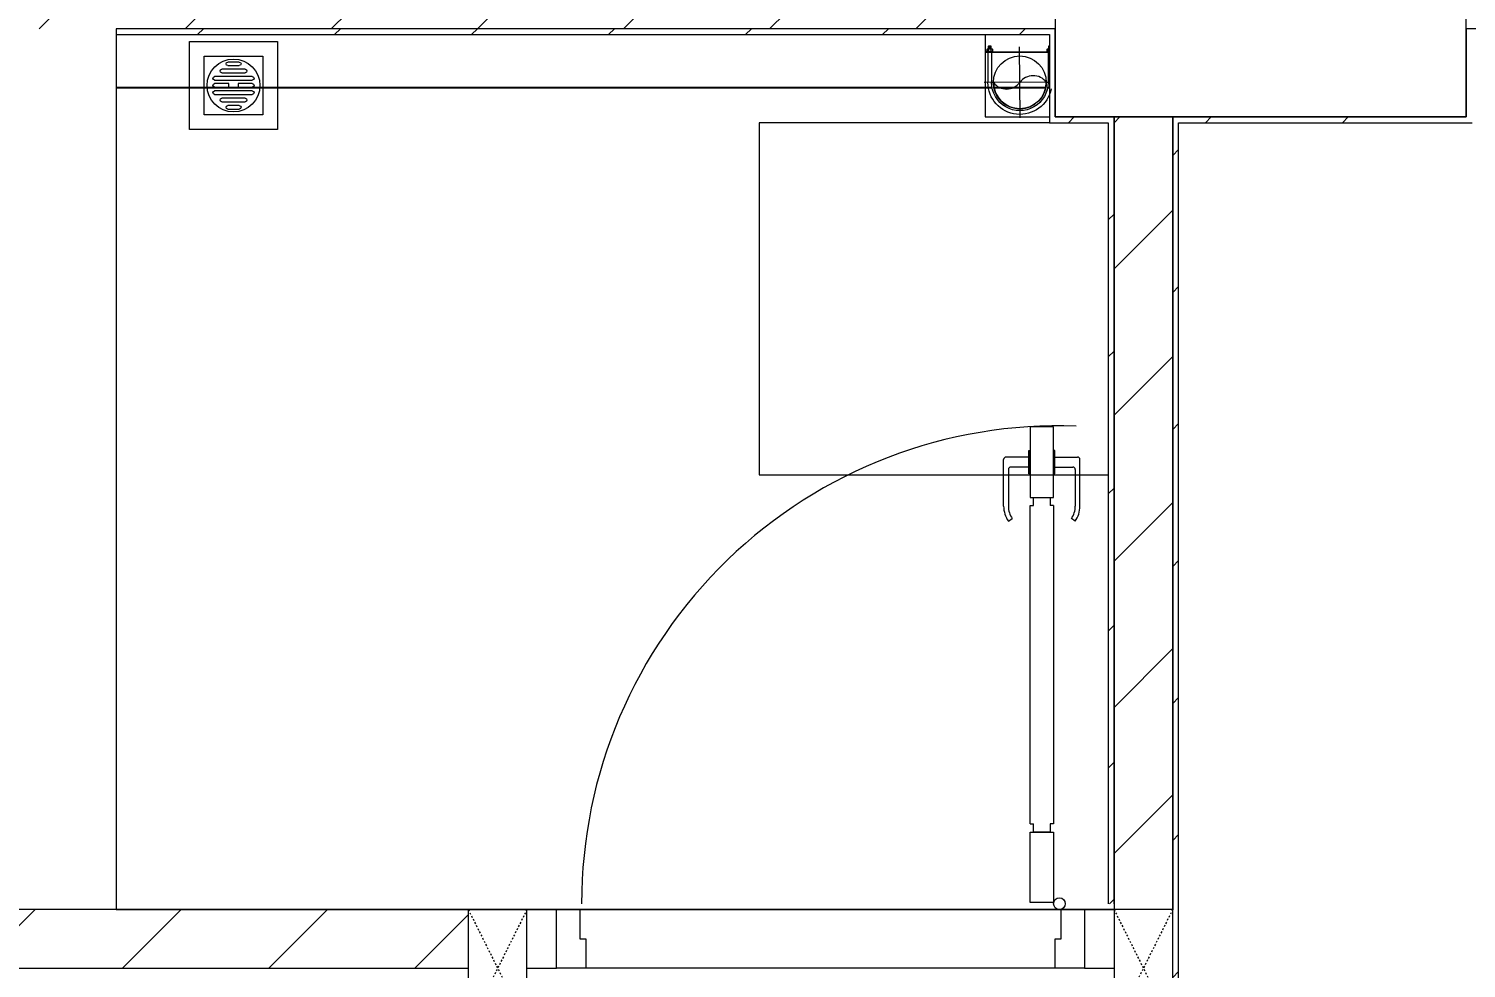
# Model space of a CAD drawing. Header units: millimetres. Extents: x 5357 to 201988, y -16345 to 109895.
# Drawn here: x 36204 to 38653, y 76437 to 78037 of the extents above; entities that cross this region are included whole.
import ezdxf

# ---------------------------------------------------------------- set-up
doc = ezdxf.new("R2010")
doc.units = ezdxf.units.MM
doc.linetypes.add('Dash', pattern=[6, 3, -3])
doc.linetypes.add('IMPORT-CENTER _3_', pattern=[10.16, 6.35, -1.27, 1.27, -1.27])
for name, color, linetype, lineweight in [('0-1', 7, 'Continuous', 5), ('A-ANNO-DIMS', 211, 'Continuous', 9), ('A-ANNO-DIMS-220', 211, 'Continuous', 9), ('A-CLNG', 13, 'Continuous', 9), ('A-DETL-GENF-1', 53, 'Continuous', 9), ('A-DOOR-1', 53, 'Continuous', 9), ('A-FLOR-1', 10, 'Continuous', 9), ('A-GLAZ', 151, 'Continuous', 9), ('A-WALL-1', 9, 'Continuous', 18), ('A-WALL-2', 53, 'Continuous', 9), ('A-WALL-PATT-1', 10, 'Continuous', 9), ('A-WALL-PATT-2', 53, 'Continuous', 9), ('A-WALL-PATT-3', 111, 'Continuous', 9), ('G-IMPT', 8, 'Continuous', 9), ('G-IMPT-1', 254, 'Continuous', 9), ('G-IMPT-2', 8, 'IMPORT-CENTER _3_', 9), ('I-FURN-1', 53, 'Continuous', 9), ('I-WALL-1', 9, 'Continuous', 18), ('L-SITE-WALL-1', 10, 'Continuous', 9), ('M-EQPM', 50, 'Continuous', 9), ('S-COLS-2', 9, 'Continuous', 18), ('S-COLS-4', 53, 'Continuous', 9), ('S-COLS-HDLN-1', 53, 'Dash', 9)]:
    doc.layers.add(name, color=color, linetype=linetype, lineweight=lineweight)
doc.styles.add('Arial_4', font='arial_0.ttf', dxfattribs={"width": 0.9, "height": 660})
doc.styles.add('UTM Avo', font='UTM Avo.ttf', dxfattribs={"width": 0.9, "height": 660})
doc.dimstyles.new('1_Dim_chi_tiet_khu_đất_2', dxfattribs={"dimscale": 304.8, "dimtxt": 673.371204, "dimasz": 0.866142, "dimexe": 0.721785, "dimexo": 0.0625, "dimgap": 0.072178, "dimtad": 1, "dimdec": 0, "dimrnd": 5, "dimzin": 0, "dimdsep": 46, "dimtxsty": 'Arial_4', "dimblk1": 'OBLIQUE', "dimblk2": 'OBLIQUE', "dimsah": 1, "dimcen": 0.09, "dimdle": 0.721785, "dimazin": 0, "dimtfac": 1, "dimtdec": 4, "dimtix": 1, "dimtmove": 0, "dimatfit": 3, "dimfxl": 2.165354, "dimfxlon": 1, "dimtvp": 1, "dimtolj": 1, "dimtzin": 0, "dimarcsym": 2})
doc.dimstyles.new('Arrow_-_2_5mm_Arial_DIM_KHU_DAT', dxfattribs={"dimscale": 304.8, "dimtxt": 659.538626, "dimasz": 2.165354, "dimexe": 1.732283, "dimexo": 0, "dimgap": 0.360892, "dimtad": 1, "dimjust": 3, "dimdec": 0, "dimzin": 0, "dimdsep": 46, "dimtxsty": 'UTM Avo', "dimsah": 1, "dimcen": 0.09, "dimazin": 0, "dimtfac": 1, "dimtdec": 4, "dimtix": 1, "dimtmove": 0, "dimatfit": 2, "dimfxl": 1, "dimtvp": 1, "dimtfill": 1, "dimtolj": 1, "dimtzin": 0, "dimarcsym": 2})
pattern_1 = [(45, (0, 0), (-124.4508, 124.4508), [])]
pattern_2 = [(45, (0, 0), (-116.67262, 116.67262), [])]

# ---------------------------------------------------------------- blocks, each defined once
blk = doc.blocks.new('NCV_TKTC_KET CAU_rvt-1-TKCS_MB SÂN ĐƯỜNG NỘI BỘ')
at = {"layer": 'A-FLOR-1'}
for p, q in [((36352.6, 76536.9), (36952.6, 76536.9)), ((36952.6, 76536.9), (36352.6, 76536.9)), ((36352.6, 76536.9), (36952.6, 76536.9)), ((36952.6, 76536.9), (37052.6, 76536.9)), ((37052.6, 76536.9), (36952.6, 76536.9)), ((36952.6, 76536.9), (37052.6, 76536.9)), ((37052.6, 76536.9), (37102.6, 76536.9)), ((37102.6, 76536.9), (37052.6, 76536.9)), ((37052.6, 76536.9), (37102.6, 76536.9)), ((37102.6, 76536.9), (37142.6, 76536.9)), ((37142.6, 76536.9), (37102.6, 76536.9)), ((37102.6, 76536.9), (37142.6, 76536.9)), ((37142.6, 76536.9), (37962.6, 76536.9)), ((37962.6, 76536.9), (37142.6, 76536.9)), ((37142.6, 76536.9), (37962.6, 76536.9)), ((37962.6, 76536.9), (38002.6, 76536.9)), ((38002.6, 76536.9), (37962.6, 76536.9)), ((37962.6, 76536.9), (38002.6, 76536.9)), ((38002.6, 76536.9), (38052.6, 76536.9)), ((38052.6, 76536.9), (38002.6, 76536.9)), ((38002.6, 76536.9), (38052.6, 76536.9))]:
    blk.add_line(p, q, dxfattribs=at)
at = {"layer": 'L-SITE-WALL-1'}
for p, q in [((37845.2, 77936.9), (36352.6, 77936.9)), ((37936, 77936.9), (37848.3, 77936.9)), ((37942.6, 77936.9), (37939.2, 77936.9))]:
    blk.add_line(p, q, dxfattribs=at)
at = {"layer": 'S-COLS-2'}
for p, q in [((37952.6, 78236.9), (37952.6, 77886.9)), ((38652.6, 77886.9), (38652.6, 78036.9)), ((37952.6, 77886.9), (38652.6, 77886.9))]:
    blk.add_line(p, q, dxfattribs=at)
blk = doc.blocks.new('MAY GIAT - MAY GIAT_dwg-V175-TKCS_MB SÂN ĐƯỜNG NỘI BỘ')
at = {"layer": 'G-IMPT-1'}
blk.add_line((5, 596.6), (5, 2.3), dxfattribs=at)
at = {"layer": 'G-IMPT-1', "flags": 128}
blk.add_lwpolyline([(605, 102.3), (605, 596.6), (5, 596.6)], dxfattribs=at)
blk = doc.blocks.new('MAY GIAT - MAY GIAT-V176-TKCS_MB SÂN ĐƯỜNG NỘI BỘ')
at = {"layer": 'I-FURN-1'}
for p, q in [((5, 596.6), (5, 2.3)), ((605, 596.6), (5, 596.6)), ((605, 102.3), (605, 596.6))]:
    blk.add_line(p, q, dxfattribs=at)
blk.add_blockref('MAY GIAT - MAY GIAT_dwg-V175-TKCS_MB SÂN ĐƯỜNG NỘI BỘ', (0, 0))
blk = doc.blocks.new('G1_SOF - BO TRU - 100x200-V179-TKCS_MB SÂN ĐƯỜNG NỘI BỘ')
at = {"layer": 'S-COLS-2'}
for p, q in [((50, 100), (-50, 100)), ((-50, 100), (-50, -100)), ((50, -100), (50, 100))]:
    blk.add_line(p, q, dxfattribs=at)
at = {"layer": 'S-COLS-HDLN-1'}
for p, q in [((50, 100), (-50, -100)), ((-50, 100), (50, -100))]:
    blk.add_line(p, q, dxfattribs=at)
blk = doc.blocks.new('DOOR_CW_01 CANH MO-PANEL KINH - DIG_01-900x2200-CỬA NHÔM KÍNH-400860-TKCS_MB SÂN ĐƯỜNG NỘI BỘ')
at = {"layer": 'A-DETL-GENF-1'}
for p, q in [((-397, -182), (-397, -62)), ((-397, -62), (-357, -62)), ((-357, -62), (-357, -182)), ((-357, -182), (-397, -182)), ((-391, -196), (-391, -182)), ((-391, -182), (-363, -182)), ((-363, -182), (-363, -196)), ((-397, -196), (-391, -196)), ((-397, -738), (-397, -196)), ((-357, -196), (-363, -196)), ((-357, -196), (-357, -738)), ((-433.9, -711.2), (-427.3, -715.8)), ((-320.1, -711.2), (-326.7, -715.8)), ((-442, -737), (-442, -816.5)), ((-434, -799.5), (-434, -737)), ((-397, -738), (-391, -738)), ((-357, -752), (-397, -752)), ((-397, -752), (-397, -872)), ((-391, -752), (-391, -738)), ((-363, -752), (-391, -752)), ((-357, -738), (-363, -738)), ((-363, -738), (-363, -752)), ((-357, -872), (-357, -752)), ((-320, -799.5), (-320, -737)), ((-312, -737), (-312, -816.5)), ((-399, -803.5), (-430, -803.5)), ((-399, -792.2), (-399, -831.8)), ((-397, -792.2), (-399, -792.2)), ((-397, -792.2), (-397, -831.8)), ((-357, -792.2), (-357, -831.8)), ((-357, -792.2), (-355, -792.2)), ((-355, -792.2), (-355, -831.8)), ((-355, -803.5), (-324, -803.5)), ((-399, -820.5), (-438, -820.5)), ((-399, -831.8), (-397, -831.8)), ((-355, -831.8), (-357, -831.8)), ((-355, -820.5), (-316, -820.5)), ((-397, -872), (-357, -872))]:
    blk.add_line(p, q, dxfattribs=at)
blk.add_circle((-407, -60), 10, dxfattribs=at)
for centre, radius, start, end in [((-407, -60), 814, 268, 0), ((-397, -737), 45, 145, 180), ((-397, -737), 37, 145, 180), ((-357, -737), 37, 0, 35), ((-357, -737), 45, 360, 35), ((-430, -799.5), 4, 180, 270), ((-324, -799.5), 4, 270, 0), ((-438, -816.5), 4, 180, 270), ((-316, -816.5), 4, 270, 0)]:
    blk.add_arc(centre, radius, start, end, dxfattribs=at)
at = {"layer": 'A-DOOR-1'}
for p, q in [((-450, -50), (-450, 50)), ((-450, 50), (-400, 50)), ((-400, 50), (-400, 0)), ((400, 0), (400, 50)), ((400, 50), (450, 50)), ((450, 50), (450, -50)), ((-410, 0), (-410, -50)), ((-400, 0), (-410, 0)), ((410, 0), (400, 0)), ((410, -50), (410, 0)), ((-410, -50), (-450, -50)), ((-407, -50), (-382, -50)), ((450, -50), (410, -50))]:
    blk.add_line(p, q, dxfattribs=at)
blk = doc.blocks.new('G1_SOF - BO TRU - 100x200-V106-TKCS_MB SÂN ĐƯỜNG NỘI BỘ')
at = {"layer": 'S-COLS-2'}
for p, q in [((50, 100), (-50, 100)), ((-50, 100), (-50, -100)), ((50, -100), (50, 100)), ((-50, -100), (50, -100))]:
    blk.add_line(p, q, dxfattribs=at)
at = {"layer": 'S-COLS-HDLN-1'}
for p, q in [((50, 100), (-50, -100)), ((-50, 100), (50, -100))]:
    blk.add_line(p, q, dxfattribs=at)
blk = doc.blocks.new('NCV_TKTC_TANG 1_rvt-1-TKCS_MB SÂN ĐƯỜNG NỘI BỘ')
at = {"layer": 'A-WALL-PATT-1'}
h = blk.add_hatch(dxfattribs=at)
h.set_pattern_fill('FP_1', color=256, style=0, pattern_type=2)
h.set_pattern_definition(pattern_1)
h.paths.add_polyline_path([(38052.6, 76536.9), (38152.6, 76536.9), (38152.6, 77886.9), (38052.6, 77886.9), (38052.6, 76536.9)])
h = blk.add_hatch(dxfattribs=at)
h.set_pattern_fill('FP_1', color=256, style=0, pattern_type=2)
h.set_pattern_definition(pattern_1)
h.paths.add_polyline_path([(36828.6, 76436.9), (36952.6, 76436.9), (36952.6, 76536.9), (33857.6, 76536.9), (33857.6, 76436.9), (36352.6, 76436.9)])
h = blk.add_hatch(dxfattribs=at)
h.set_pattern_fill('FP_1', color=256, style=0, pattern_type=2)
h.set_pattern_definition(pattern_1)
h.paths.add_polyline_path([(38002.6, 76436.9), (38052.6, 76436.9), (38051.8, 76536.9), (38002.6, 76536.9), (38002.6, 76486.9)])
h.paths.add_polyline_path([(37052.6, 76436.9), (37102.6, 76436.9), (37102.6, 76536.9), (37052.6, 76536.9)])
at = {"layer": 'A-WALL-PATT-2'}
h = blk.add_hatch(dxfattribs=at)
h.set_pattern_fill('FP_2', color=256, style=0, pattern_type=2)
h.set_pattern_definition(pattern_2)
h.paths.add_polyline_path([(36352.6, 78026.9), (37952.6, 78026.9), (37952.6, 78036.9), (36352.6, 78036.9)])
h = blk.add_hatch(dxfattribs=at)
h.set_pattern_fill('FP_2', color=256, style=0, pattern_type=2)
h.set_pattern_definition(pattern_2)
h.paths.add_polyline_path([(37952.6, 77876.9), (38042.6, 77876.9), (38042.5, 77886.9), (37942.6, 77886.9), (37942.6, 77876.9), (37952.6, 77876.9)])
h = blk.add_hatch(dxfattribs=at)
h.set_pattern_fill('FP_2', color=256, style=0, pattern_type=2)
h.set_pattern_definition(pattern_2)
h.paths.add_polyline_path([(38042.6, 76546.9), (38052.6, 76546.9), (38052.6, 77886.9), (38042.6, 77886.9), (38042.6, 76671.9)])
h = blk.add_hatch(dxfattribs=at)
h.set_pattern_fill('FP_2', color=256, style=0, pattern_type=2)
h.set_pattern_definition(pattern_2)
h.paths.add_polyline_path([(38650.7, 77876.9), (38652.6, 77876.9), (38652.6, 77886.9), (38152.6, 77886.9), (38152.6, 77876.9), (38481.9, 77876.9)])
h = blk.add_hatch(dxfattribs=at)
h.set_pattern_fill('FP_2', color=256, style=0, pattern_type=2)
h.set_pattern_definition(pattern_2)
h.paths.add_polyline_path([(38162.6, 75346.9), (38162.6, 75437), (38152.6, 75437), (38154.5, 75346.9), (38157.6, 75346.9)])
h.paths.add_polyline_path([(38152.6, 76337), (38162.6, 76337), (38162.6, 77876.9), (38152.6, 77876.9), (38152.6, 76362.9)])
at = {"layer": 'A-WALL-1'}
for p, q in [((38152.6, 77886.9), (38052.6, 77886.9)), ((38152.6, 77876.9), (38152.6, 77886.9)), ((36952.6, 76536.9), (33857.6, 76536.9)), ((38052.6, 76546.9), (38052.6, 76536.9)), ((33857.6, 76436.9), (36952.6, 76436.9)), ((37052.6, 76436.9), (37062.6, 76436.9)), ((38042.6, 76436.9), (38052.6, 76436.9))]:
    blk.add_line(p, q, dxfattribs=at)
at = {"layer": 'A-WALL-2'}
for p, q in [((36352.6, 78026.9), (36352.6, 76536.9)), ((38052.6, 76546.9), (38052.6, 77886.9)), ((38052.6, 77886.9), (38052.6, 76546.9)), ((38152.6, 77876.9), (38152.6, 76536.9)), ((38152.6, 76536.9), (38152.6, 77876.9)), ((37102.6, 76536.9), (37052.6, 76536.9)), ((37142.6, 76536.9), (37962.6, 76536.9)), ((38052.6, 76536.9), (38002.6, 76536.9)), ((37062.6, 76436.9), (37102.6, 76436.9)), ((37952.6, 76436.9), (37152.6, 76436.9)), ((38002.6, 76436.9), (38042.6, 76436.9))]:
    blk.add_line(p, q, dxfattribs=at)
at = {"layer": 'I-WALL-1'}
for p, q in [((37952.6, 78036.9), (36352.6, 78036.9)), ((36352.6, 78036.9), (36352.6, 78026.9)), ((36352.6, 78026.9), (37942.6, 78026.9)), ((37942.6, 78026.9), (37942.6, 77886.9)), ((37952.6, 78026.9), (37952.6, 78036.9)), ((37952.6, 77886.9), (37952.6, 78026.9)), ((38652.6, 78036.9), (38652.6, 78026.9)), ((38652.6, 78026.9), (38652.6, 77886.9)), ((37942.6, 77886.9), (37942.6, 77876.9)), ((37942.6, 77876.9), (38042.6, 77876.9)), ((38042.6, 77886.9), (37952.6, 77886.9)), ((38052.6, 77886.9), (38042.6, 77886.9)), ((38042.6, 77876.9), (38042.6, 76546.9)), ((38652.6, 77886.9), (38152.6, 77886.9)), ((38152.6, 77886.9), (38152.6, 77876.9)), ((38162.6, 77876.9), (38652.6, 77876.9)), ((38162.6, 76337), (38162.6, 77876.9)), ((38652.6, 77876.9), (38662.6, 77876.9))]:
    blk.add_line(p, q, dxfattribs=at)
at = {"layer": 'A-DOOR-1', "rotation": 180}
blk.add_blockref('DOOR_CW_01 CANH MO-PANEL KINH - DIG_01-900x2200-CỬA NHÔM KÍNH-400860-TKCS_MB SÂN ĐƯỜNG NỘI BỘ', (37552.6, 76486.9), dxfattribs=at)
at = {"layer": 'I-FURN-1', "rotation": 89.99999999999902}
blk.add_blockref('MAY GIAT - MAY GIAT-V176-TKCS_MB SÂN ĐƯỜNG NỘI BỘ', (38044.8, 77272), dxfattribs=at)
at = {"layer": 'S-COLS-4'}
for name, p in [('G1_SOF - BO TRU - 100x200-V106-TKCS_MB SÂN ĐƯỜNG NỘI BỘ', (37002.6, 76436.9)), ('G1_SOF - BO TRU - 100x200-V179-TKCS_MB SÂN ĐƯỜNG NỘI BỘ', (38102.6, 76436.9))]:
    blk.add_blockref(name, p, dxfattribs=at)
blk = doc.blocks.new('1_FAMILY RVT - W01-WxH 1400x1400xmm-411185-TKCS_MB SÂN ĐƯỜNG NỘI BỘ')
at = {"layer": 'A-GLAZ'}
for p, q in [((-700, 103.81), (700, 103.81)), ((-700, -96.19), (-700, 103.81)), ((700, 103.81), (700, -96.19)), ((-700, -7.29), (-680.95, -7.29)), ((-680.95, -7.29), (-22.225, -7.29)), ((-680.95, -96.19), (-680.95, -7.29)), ((-22.225, -7.29), (22.225, -7.29)), ((-22.225, -7.29), (-22.225, -96.19)), ((22.225, -7.29), (636.5, -7.29)), ((22.225, -96.19), (22.225, -7.29)), ((636.5, -7.29), (700, -7.29)), ((636.5, -51.74), (636.5, -7.29)), ((680.95, -96.19), (680.95, -7.29)), ((22.225, -29.515), (636.5, -29.515)), ((-636.5, -51.74), (-680.95, -51.74)), ((-636.5, -96.19), (-636.5, -51.74)), ((22.225, -51.74), (-22.225, -51.74)), ((680.95, -51.74), (636.5, -51.74)), ((700, -96.19), (-700, -96.19)), ((-700, -96.19), (-636.5, -96.19)), ((-636.5, -73.965), (-22.225, -73.965)), ((-636.5, -96.19), (-22.225, -96.19)), ((-22.225, -96.19), (22.225, -96.19)), ((22.225, -96.19), (680.95, -96.19)), ((680.95, -96.19), (700, -96.19)), ((248.4, -172.39), (299.2, -146.99)), ((248.4, -172.39), (299.2, -197.79)), ((248.4, -172.39), (451.6, -172.39))]:
    blk.add_line(p, q, dxfattribs=at)
blk = doc.blocks.new('TKTC_XREF_251221_MB TANG 1 - TKTC_XREF_260130_MB TANG 1_dwg_CUM U_DN100-V324-TKCS_MB SÂN ĐƯỜNG NỘI BỘ')
at = {"layer": 'G-IMPT'}
for p, q in [((-79.1, 66.6), (-79.1, 63.4)), ((-76.6, 66.6), (-76.6, 63.4)), ((-74.6, 66.6), (-74.6, 63.4)), ((-72.7, 69.3), (-72.7, 60.7)), ((-66.9, 67.9), (-71.7, 67.9)), ((-66.9, 62.1), (-71.7, 62.1)), ((-65, 69), (0, 69)), ((-72.7, -62.4), (-78.1, -62.4)), ((-66.9, -62.1), (-71.7, -62.1))]:
    blk.add_line(p, q, dxfattribs=at)
at = {"layer": 'G-IMPT', "flags": 128}
for points in [[(-72.7, 67.6), (-78.1, 67.6), (-78.1, 62.4), (-72.7, 62.4)], [(-71.7, 59.2), (-66.9, 59.2), (-66.9, 70.8), (-71.7, 70.8)], [(-66.9, 70.8), (-66.9, 72.7), (-65, 72.7), (-65, 57.3), (-66.9, 57.3), (-66.9, 59.2)], [(-65, 61), (0, 61), (0, 57)], [(-66.9, -63.8), (-66.9, -59.2), (-71.7, -59.2)], [(-66.9, -59.2), (-66.9, -57.3), (-65, -57.3), (-65, -63.8)], [(-65, -61), (0, -61), (0, -57)]]:
    blk.add_lwpolyline(points, dxfattribs=at)
at = {"layer": 'G-IMPT'}
for centre, radius, start, end in [((-78.1, 66.6), 0.96, 90, 180), ((-78.1, 63.4), 0.96, 180, 270), ((-71.1, 69.3), 1.56, 112.6199, 247.3801), ((-67.9, 65), 4.8, 143.1301, 216.8699), ((-71.1, 60.7), 1.56, 112.6199, 247.3801), ((0, 0), 69, 281.5361, 90), ((0, 0), 61, 270, 90), ((0, 0), 57, 270, 90), ((-71.1, -60.7), 1.56, 112.6199, 247.3801), ((-78.1, -63.4), 0.96, 90, 180)]:
    blk.add_arc(centre, radius, start, end, dxfattribs=at)
blk = doc.blocks.new('TKTC_XREF_251221_MB TANG 1 - TKTC_XREF_260130_MB TANG 1_dwg_$cc-V325-TKCS_MB SÂN ĐƯỜNG NỘI BỘ')
at = {"layer": 'G-IMPT'}
blk.add_circle((0, 0), 0.5, dxfattribs=at)
for centre, radius, start, end in [((0, 0), 0.5, 90, 270), ((0.188, 0.25), 0.313, 126.8699, 233.1301), ((-0.188, -0.25), 0.313, 306.8699, 53.1301)]:
    blk.add_arc(centre, radius, start, end, dxfattribs=at)
at = {"layer": 'G-IMPT-2'}
for p, q in [((0, -0.56), (0, 0.673)), ((-0.673, 0), (0.673, 0))]:
    blk.add_line(p, q, dxfattribs=at)
blk = doc.blocks.new('TKTC_XREF_251221_MB TANG 1 - TKTC_XREF_260130_MB TANG 1_dwg_THU NUOC - THU NUOC-444531-TKCS_MB TẦNG 1-4202124-TKCS_MB SÂN ĐƯỜNG NỘI BỘ')
at = {"layer": 'M-EQPM'}
for p, q in [((-1.1, 35.6), (18.5, 35.6)), ((18.5, 29.6), (-1.1, 29.6)), ((-23.3, 10.8), (40.9, 10.8)), ((40.9, 4.8), (-23.3, 4.8)), ((-11, 23.3), (28.5, 23.3)), ((28.5, 17.3), (-11, 17.3)), ((-23.3, -13.6), (40.9, -13.6)), ((40.9, -19.6), (-23.3, -19.6)), ((-11, -26.1), (28.5, -26.1)), ((28.5, -32.1), (-11, -32.1)), ((-1.1, -38.5), (18.5, -38.5)), ((18.5, -44.5), (-1.1, -44.5))]:
    blk.add_line(p, q, dxfattribs=at)
at = {"layer": 'M-EQPM', "flags": 128}
for points in [[(83.7, -79.4), (83.7, 70.6), (-66.3, 70.6), (-66.3, -79.4)], [(58.7, -54.4), (58.7, 45.6), (-41.3, 45.6), (-41.3, -54.4)]]:
    blk.add_lwpolyline(points, close=True, dxfattribs=at)
for points in [[(-23.3, -1.2), (0.7, -1.2), (0.7, -7.2), (-23.3, -7.2)], [(40.9, -7.2), (16.7, -7.2), (16.7, -1.2), (40.9, -1.2)]]:
    blk.add_lwpolyline(points, dxfattribs=at)
at = {"layer": 'M-EQPM'}
for centre, radius, start, end in [((8.7, -4.4), 45, 360, 180), ((8.7, -4.4), 45, 360, 180), ((-1.1, 32.6), 3, 90, 270), ((18.5, 32.6), 3, 270, 90), ((-23.3, 7.8), 3, 90, 270), ((-11, 20.3), 3, 90, 270), ((28.5, 20.3), 3, 270, 90), ((40.9, 7.8), 3, 270, 90), ((8.7, -4.4), 45, 180, 360), ((8.7, -4.4), 45, 180, 360), ((-23.3, -4.2), 3, 90, 270), ((-23.3, -16.6), 3, 90, 270), ((40.9, -4.2), 3, 270, 90), ((40.9, -16.6), 3, 270, 90), ((-11, -29.1), 3, 90, 270), ((-1.1, -41.5), 3, 90, 270), ((18.5, -41.5), 3, 270, 90), ((28.5, -29.1), 3, 270, 90)]:
    blk.add_arc(centre, radius, start, end, dxfattribs=at)
blk = doc.blocks.new('TKTC_XREF_251221_MB TANG 1 - TKTC_XREF_260130_MB TANG 1_dwg-4202109-TKCS_MB SÂN ĐƯỜNG NỘI BỘ')
at = {"layer": 'G-IMPT'}
for p, q in [((-165318.8, -323319.7), (-165318.8, -323349.7)), ((-165318.8, -323349.7), (-165209.1, -323349.7)), ((-165318.8, -323459.7), (-165209.1, -323459.7))]:
    blk.add_line(p, q, dxfattribs=at)
at = {"layer": 'G-IMPT', "flags": 128}
blk.add_lwpolyline([(-165209.1, -323349.7), (-165318.8, -323349.7), (-165318.8, -323459.7)], dxfattribs=at)
at = {"extrusion": (0, 0, -1), "zscale": -1}
blk.add_blockref('TKTC_XREF_251221_MB TANG 1 - TKTC_XREF_260130_MB TANG 1_dwg_THU NUOC - THU NUOC-444531-TKCS_MB TẦNG 1-4202124-TKCS_MB SÂN ĐƯỜNG NỘI BỘ', (166590.3, -323401.9), dxfattribs=at)
at = {"xscale": 90.00000000005122, "yscale": 90.00000000005122, "zscale": 90.00000000005122, "rotation": 90.37402677993775}
blk.add_blockref('TKTC_XREF_251221_MB TANG 1 - TKTC_XREF_260130_MB TANG 1_dwg_$cc-V325-TKCS_MB SÂN ĐƯỜNG NỘI BỘ', (-165259.5, -323401), dxfattribs=at)
at = {"extrusion": (0, 0, -1), "xscale": 0.7894736842105242, "yscale": 0.7894736842105242, "zscale": -0.7894736842105242, "rotation": 269.9999999984439}
blk.add_blockref('TKTC_XREF_251221_MB TANG 1 - TKTC_XREF_260130_MB TANG 1_dwg_CUM U_DN100-V324-TKCS_MB SÂN ĐƯỜNG NỘI BỘ', (165259.5, -323401), dxfattribs=at)
blk = doc.blocks.new('TKTC_XREF_251221_MB TANG 1 - TKTC_XREF_251221_MB TANG 1-2038492-TKCS_MB SÂN ĐƯỜNG NỘI BỘ')
blk.add_blockref('TKTC_XREF_251221_MB TANG 1 - TKTC_XREF_260130_MB TANG 1_dwg-4202109-TKCS_MB SÂN ĐƯỜNG NỘI BỘ', (169499.1, 384109.7))
blk = doc.blocks.new('DIMBLOCK6-TKCS_MB SÂN ĐƯỜNG NỘI BỘ')
at = {"layer": 'A-ANNO-DIMS-220', "lineweight": 25}
blk.add_hatch(color=256, dxfattribs=at).paths.add_polyline_path([(32928.6, 78199.6), (33257.8, 77615.8), (33437.6, 77763.6)])
at = {"layer": 'A-ANNO-DIMS-220'}
for p, q in [((36103.5, 74336.9), (32928.6, 78199.6)), ((36151.9, 74832.4), (36055.1, 73841.5)), ((35608.1, 74385.4), (36598.9, 74288.5))]:
    blk.add_line(p, q, dxfattribs=at)
at = {"layer": 'A-ANNO-DIMS-220', "lineweight": 25}
for p, q in [((32928.6, 78199.6), (33257.8, 77615.8)), ((33437.6, 77763.6), (32928.6, 78199.6)), ((33257.8, 77615.8), (33437.6, 77763.6))]:
    blk.add_line(p, q, dxfattribs=at)
at = {"layer": 'A-ANNO-DIMS-220'}
blk.add_arc((36103.5, 74336.9), 5000, 123.3676, 135.4684, dxfattribs=at)
at = {"layer": 'A-ANNO-DIMS-220', "color": 0, "insert": (34669.1, 77564), "char_height": 660, "width": 2169.149, "attachment_point": 1, "rotation": 309.418, "line_spacing_factor": 1.110334, "style": 'UTM Avo', "bg_fill": 3, "box_fill_scale": 1.25, "bg_fill_color": 256, "bg_fill_true_color": 13158600, "bg_fill_transparency": 0}
blk.add_mtext('5000', dxfattribs=at)
blk = doc.blocks.new('DIMBLOCK39-TKCS_MB SÂN ĐƯỜNG NỘI BỘ')
at = {"layer": 'A-ANNO-DIMS-220'}
for p, q in [((39171.6, 17016.9), (39171.6, 78456.9)), ((38511.6, 78236.9), (39391.6, 78236.9)), ((39171.6, 78236.9), (38511.6, 78236.9)), ((38511.6, 17236.9), (39391.6, 17236.9)), ((39171.6, 17236.9), (38511.6, 17236.9))]:
    blk.add_line(p, q, dxfattribs=at)
at = {"layer": 'A-ANNO-DIMS-220', "lineweight": 25}
for p, q in [((39171.6, 78236.9), (39039.6, 78368.9)), ((39171.6, 78236.9), (39303.6, 78104.9)), ((39171.6, 17236.9), (39039.6, 17368.9)), ((39171.6, 17236.9), (39303.6, 17104.9))]:
    blk.add_line(p, q, dxfattribs=at)
at = {"layer": 'A-ANNO-DIMS-220', "color": 0, "insert": (38292.8, 46597.4), "char_height": 660, "width": 2734.923, "attachment_point": 1, "rotation": 90, "line_spacing_factor": 0.941778, "style": 'Arial_4'}
blk.add_mtext('61000', dxfattribs=at)
blk = doc.blocks.new('_Oblique')
at = {"color": 0, "linetype": 'ByBlock', "lineweight": -2}
blk.add_line((-0.5, -0.5), (0.5, 0.5), dxfattribs=at)

msp = doc.modelspace()

# ---------------------------------------------------------------- hatches: boundary and pattern name
at = {"layer": 'A-WALL-PATT-3'}
h = msp.add_hatch(dxfattribs=at)
h.set_pattern_fill('FP_1', color=256, style=0, pattern_type=2)
h.set_pattern_definition(pattern_1)
h.paths.add_polyline_path([(37623.2, 78036.9), (37952.6, 78036.9), (37952.6, 78236.9), (34052.6, 78236.9), (34052.6, 78036.9), (36828.6, 78036.9)])

# ---------------------------------------------------------------- linework, layer by layer
at = {"layer": 'A-CLNG'}
for p, q in [((37845.3, 77935.7), (36352.6, 77935.7)), ((37935.9, 77935.7), (37848.5, 77935.7)), ((37942.6, 77935.7), (37939, 77935.7))]:
    msp.add_line(p, q, dxfattribs=at)

# ---------------------------------------------------------------- block references
at = {"layer": '0-1'}
for name in ['NCV_TKTC_KET CAU_rvt-1-TKCS_MB SÂN ĐƯỜNG NỘI BỘ', 'NCV_TKTC_TANG 1_rvt-1-TKCS_MB SÂN ĐƯỜNG NỘI BỘ']:
    msp.add_blockref(name, (0, 0), dxfattribs=at)
at = {"layer": 'A-GLAZ', "rotation": 180}
msp.add_blockref('1_FAMILY RVT - W01-WxH 1400x1400xmm-411185-TKCS_MB SÂN ĐƯỜNG NỘI BỘ', (39352.6, 78140.7), dxfattribs=at)
at = {"layer": 'M-EQPM'}
msp.add_blockref('TKTC_XREF_251221_MB TANG 1 - TKTC_XREF_251221_MB TANG 1-2038492-TKCS_MB SÂN ĐƯỜNG NỘI BỘ', (33652.6, 17236.9), dxfattribs=at)

# ---------------------------------------------------------------- dimensions: what is measured, and where the dimension line sits
at = {"layer": 'A-ANNO-DIMS'}
dim = msp.add_linear_dim(base=(39171.6, 78236.9), p1=(38511.6, 17236.9), p2=(38511.6, 78236.9), angle=90, dimstyle='1_Dim_chi_tiet_khu_đất_2', override={"dimpost": '<>', "dimfxl": 61000}, dxfattribs=at)
dim.commit()
dim.dimension.update_dxf_attribs({"geometry": 'DIMBLOCK39-TKCS_MB SÂN ĐƯỜNG NỘI BỘ', "text_midpoint": (38812.6, 47736.9)})

# ---------------------------------------------------------------- next in the draw order: dimensions: what is measured, and where the dimension line sits
dim = msp.add_radius_dim(center=(36103.5, 74336.9), mpoint=(32928.6, 78199.6), dimstyle='Arrow_-_2_5mm_Arial_DIM_KHU_DAT', override={"dimpost": '<>'}, dxfattribs=at)
dim.commit()
dim.dimension.update_dxf_attribs({"geometry": 'DIMBLOCK6-TKCS_MB SÂN ĐƯỜNG NỘI BỘ', "text_midpoint": (35074.4, 76300)})

doc.saveas('drawing.dxf')
